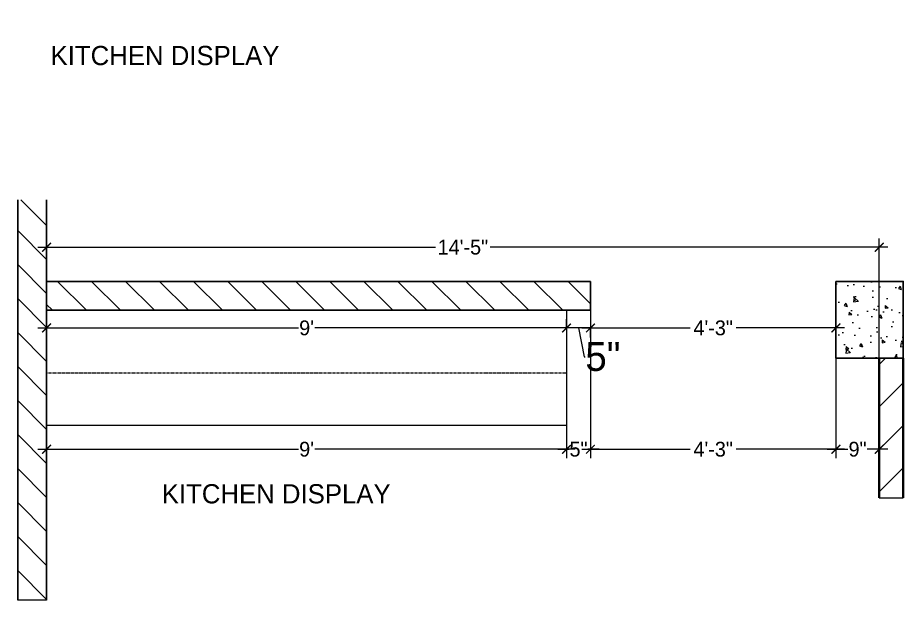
# Model space of a CAD drawing. Header units: inches. Extents: x -137722 to 81594, y -22256 to -1207.
# Drawn here: x -59331.5 to -59147.5, y -3734.2 to -3613 of the extents above; entities that cross this region are included whole.
import ezdxf

# ---------------------------------------------------------------- set-up
doc = ezdxf.new("R2010")
doc.units = ezdxf.units.IN
doc.header["$LTSCALE"] = 0.05
doc.header["$MEASUREMENT"] = 0
doc.header["$PDMODE"] = 3
doc.header["$PDSIZE"] = -4
doc.linetypes.add('A2-XREF-115_FURN$0$HIDDEN', pattern=[0.375, 0.25, -0.125])
doc.linetypes.add('DASHED2', pattern=[0.375, 0.25, -0.125])
doc.layers.get('Defpoints').update_dxf_attribs({"linetype": 'DASHED2'})
for name, color, linetype in [('Civil Dimension - Text', 7, 'Continuous'), ('Column', 6, 'Continuous'), ('HATCH', 251, 'Continuous'), ('Layer2', 7, 'Continuous')]:
    doc.layers.add(name, color=color, linetype=linetype)
doc.layers.add('WALL', color=7, linetype='Continuous', lineweight=35)
doc.layers.add('Walls', color=7, linetype='Continuous', lineweight=40)
doc.styles.add('9-128OF1-4', font='stylu.ttf')
doc.styles.get("Standard").update_dxf_attribs({"font": 'stylu.ttf', "height": 6})
doc.dimstyles.new('DIM 1-4', dxfattribs={"dimtxt": 3.0792, "dimasz": 1.82, "dimexe": 1.82, "dimexo": 0, "dimgap": 0.09, "dimtad": 0, "dimzin": 0, "dimdsep": 46, "dimlunit": 4, "dimtxsty": '9-128OF1-4', "dimblk": 'ARCHTICK', "dimcen": 1.8125, "dimdle": 1.82, "dimclrd": 8, "dimclre": 8, "dimadec": 0, "dimazin": 0, "dimtfac": 1, "dimtofl": 0, "dimtmove": 0, "dimatfit": 3, "dimldrblk": 'OPEN90', "dimfxl": 1, "dimtolj": 1, "dimtzin": 0, "dimlwd": -1, "dimarcsym": 0})
doc.dimstyles.get("Standard").update_dxf_attribs({"dimtxt": 0.75, "dimasz": 0.18, "dimexe": 0.18, "dimexo": 0.0625, "dimgap": 0.09, "dimtad": 0, "dimtih": 1, "dimtoh": 1, "dimdec": 3, "dimzin": 0, "dimdsep": 46, "dimlunit": 4, "dimtxsty": 'Standard', "dimcen": 0.09, "dimadec": 0, "dimazin": 0, "dimtfac": 1, "dimtdec": 3, "dimtofl": 0, "dimtmove": 0, "dimatfit": 3, "dimfxl": 1, "dimtolj": 1, "dimtzin": 0, "dimarcsym": 0})

# ---------------------------------------------------------------- blocks, each defined once
blk = doc.blocks.new('_ArchTick')
at = {"color": 0, "const_width": 0.15}
blk.add_lwpolyline([(-0.5, -0.5), (0.5, 0.5)], dxfattribs=at)
blk = doc.blocks.new('*D640')
at = {"layer": 'Civil Dimension - Text', "color": 8, "lineweight": -2, "ltscale": 50, "transparency": 16777216}
for p, q in [((-59325.54, -3697.88), (-59325.54, -3704.62)), ((-59217.51, -3697.88), (-59217.51, -3704.62))]:
    blk.add_line(p, q, dxfattribs=at)
at = {"layer": 'Civil Dimension - Text', "color": 8, "ltscale": 50, "transparency": 16777216}
for p, q in [((-59327.36, -3702.8), (-59273.22, -3702.8)), ((-59215.69, -3702.8), (-59269.83, -3702.8))]:
    blk.add_line(p, q, dxfattribs=at)
at = {"layer": 'Defpoints', "color": 0, "ltscale": 50, "transparency": 16777216}
for p in [(-59325.54, -3697.88), (-59217.51, -3697.88), (-59325.54, -3702.8)]:
    blk.add_point(p, dxfattribs=at)
at = {"layer": 'Civil Dimension - Text', "color": 8, "ltscale": 50, "transparency": 16777216, "xscale": 1.82, "yscale": 1.82, "zscale": 1.82, "rotation": 180}
blk.add_blockref('_ArchTick', (-59325.54, -3702.8), dxfattribs=at)
at = {"layer": 'Civil Dimension - Text', "color": 8, "ltscale": 50, "transparency": 16777216, "xscale": 1.82, "yscale": 1.82, "zscale": 1.82}
blk.add_blockref('_ArchTick', (-59217.51, -3702.8), dxfattribs=at)
at = {"layer": 'Civil Dimension - Text', "ltscale": 50, "transparency": 16777216, "insert": (-59271.52, -3702.8), "char_height": 3.079, "attachment_point": 5, "style": '9-128OF1-4'}
blk.add_mtext("\\A1;9'", dxfattribs=at)
blk = doc.blocks.new('_Open90')
at = {"color": 0, "linetype": 'ByBlock', "lineweight": -2}
for p, q in [((0, 0), (-1, 0)), ((-0.5, 0.5), (0, 0)), ((0, 0), (-0.5, -0.5))]:
    blk.add_line(p, q, dxfattribs=at)
blk = doc.blocks.new('*D641')
at = {"layer": 'Civil Dimension - Text', "color": 8, "lineweight": -2, "ltscale": 50, "transparency": 16777216}
for p, q in [((-59325.54, -3681.07), (-59325.54, -3658.96)), ((-59152.54, -3688.27), (-59152.54, -3658.96))]:
    blk.add_line(p, q, dxfattribs=at)
at = {"layer": 'Civil Dimension - Text', "color": 8, "ltscale": 50, "transparency": 16777216}
for p, q in [((-59327.36, -3660.78), (-59244.72, -3660.78)), ((-59150.72, -3660.78), (-59233.36, -3660.78))]:
    blk.add_line(p, q, dxfattribs=at)
at = {"layer": 'Defpoints', "color": 0, "ltscale": 50, "transparency": 16777216}
for p in [(-59152.54, -3660.78), (-59325.54, -3681.07), (-59152.54, -3688.27)]:
    blk.add_point(p, dxfattribs=at)
at = {"layer": 'Civil Dimension - Text', "color": 8, "ltscale": 50, "transparency": 16777216, "xscale": 1.82, "yscale": 1.82, "zscale": 1.82, "rotation": 180}
blk.add_blockref('_ArchTick', (-59325.54, -3660.78), dxfattribs=at)
at = {"layer": 'Civil Dimension - Text', "color": 8, "ltscale": 50, "transparency": 16777216, "xscale": 1.82, "yscale": 1.82, "zscale": 1.82}
blk.add_blockref('_ArchTick', (-59152.54, -3660.78), dxfattribs=at)
at = {"layer": 'Civil Dimension - Text', "ltscale": 50, "transparency": 16777216, "insert": (-59239.04, -3660.78), "char_height": 3.079, "attachment_point": 5, "style": '9-128OF1-4'}
blk.add_mtext('\\A1;14\'-5"', dxfattribs=at)
blk = doc.blocks.new('_OBLIQUE')
at = {"color": 0, "linetype": 'ByBlock'}
blk.add_line((-0.5, -0.5), (0.5, 0.5), dxfattribs=at)
blk = doc.blocks.new('*D642')
at = {"layer": 'Defpoints', "color": 0, "transparency": 16777216}
for p in [(-59152.54, -3571.45), (-59161.54, -3683.88), (-59152.54, -3683.88)]:
    blk.add_point(p, dxfattribs=at)
at = {"layer": 'Layer2', "color": 0, "lineweight": -2, "transparency": 16777216}
for p, q in [((-59161.54, -3573.45), (-59161.54, -3571.27)), ((-59152.54, -3573.45), (-59152.54, -3571.27)), ((-59161.54, -3571.45), (-59160.83, -3571.45)), ((-59152.54, -3571.45), (-59153.25, -3571.45))]:
    blk.add_line(p, q, dxfattribs=at)
at = {"layer": 'Layer2', "color": 0, "lineweight": -2, "transparency": 16777216, "xscale": 0.18, "yscale": 0.18, "zscale": 0.18, "rotation": 180}
blk.add_blockref('_OBLIQUE', (-59161.54, -3571.45), dxfattribs=at)
at = {"layer": 'Layer2', "color": 0, "lineweight": -2, "transparency": 16777216, "xscale": 0.18, "yscale": 0.18, "zscale": 0.18}
blk.add_blockref('_OBLIQUE', (-59152.54, -3571.45), dxfattribs=at)
at = {"layer": 'Layer2', "transparency": 16777216, "insert": (-59157.04, -3571.45), "char_height": 6, "attachment_point": 5}
blk.add_mtext('\\A1;9"', dxfattribs=at)
blk = doc.blocks.new('*D644')
at = {"layer": 'Civil Dimension - Text', "color": 8, "lineweight": -2, "ltscale": 50, "transparency": 16777216}
for p, q in [((-59212.54, -3673.88), (-59212.54, -3704.62)), ((-59217.51, -3697.88), (-59217.51, -3704.62))]:
    blk.add_line(p, q, dxfattribs=at)
at = {"layer": 'Civil Dimension - Text', "color": 8, "ltscale": 50, "transparency": 16777216}
for p, q in [((-59219.33, -3702.8), (-59216.97, -3702.8)), ((-59210.72, -3702.8), (-59213.08, -3702.8))]:
    blk.add_line(p, q, dxfattribs=at)
at = {"layer": 'Defpoints', "color": 0, "ltscale": 50, "transparency": 16777216}
for p in [(-59212.54, -3673.88), (-59217.51, -3697.88), (-59212.54, -3702.8)]:
    blk.add_point(p, dxfattribs=at)
at = {"layer": 'Civil Dimension - Text', "color": 8, "ltscale": 50, "transparency": 16777216, "xscale": 1.82, "yscale": 1.82, "zscale": 1.82, "rotation": 180}
blk.add_blockref('_ArchTick', (-59217.51, -3702.8), dxfattribs=at)
at = {"layer": 'Civil Dimension - Text', "color": 8, "ltscale": 50, "transparency": 16777216, "xscale": 1.82, "yscale": 1.82, "zscale": 1.82}
blk.add_blockref('_ArchTick', (-59212.54, -3702.8), dxfattribs=at)
at = {"layer": 'Civil Dimension - Text', "ltscale": 50, "transparency": 16777216, "insert": (-59215.02, -3702.8), "char_height": 3.079, "attachment_point": 5, "style": '9-128OF1-4'}
blk.add_mtext('\\A1;5"', dxfattribs=at)
blk = doc.blocks.new('*D645')
at = {"layer": 'Civil Dimension - Text', "color": 8, "lineweight": -2, "ltscale": 50, "transparency": 16777216}
for p, q in [((-59212.54, -3673.88), (-59212.54, -3704.62)), ((-59161.54, -3673.96), (-59161.54, -3704.62))]:
    blk.add_line(p, q, dxfattribs=at)
at = {"layer": 'Civil Dimension - Text', "color": 8, "ltscale": 50, "transparency": 16777216}
for p, q in [((-59214.36, -3702.8), (-59191.79, -3702.8)), ((-59159.72, -3702.8), (-59182.29, -3702.8))]:
    blk.add_line(p, q, dxfattribs=at)
at = {"layer": 'Defpoints', "color": 0, "ltscale": 50, "transparency": 16777216}
for p in [(-59212.54, -3673.88), (-59161.54, -3673.96), (-59161.54, -3702.8)]:
    blk.add_point(p, dxfattribs=at)
at = {"layer": 'Civil Dimension - Text', "color": 8, "ltscale": 50, "transparency": 16777216, "xscale": 1.82, "yscale": 1.82, "zscale": 1.82, "rotation": 180}
blk.add_blockref('_ArchTick', (-59212.54, -3702.8), dxfattribs=at)
at = {"layer": 'Civil Dimension - Text', "color": 8, "ltscale": 50, "transparency": 16777216, "xscale": 1.82, "yscale": 1.82, "zscale": 1.82}
blk.add_blockref('_ArchTick', (-59161.54, -3702.8), dxfattribs=at)
at = {"layer": 'Civil Dimension - Text', "ltscale": 50, "transparency": 16777216, "insert": (-59187.04, -3702.8), "char_height": 3.079, "attachment_point": 5, "style": '9-128OF1-4'}
blk.add_mtext('\\A1;4\'-3"', dxfattribs=at)
blk = doc.blocks.new('*D646')
at = {"layer": 'Civil Dimension - Text', "color": 8, "lineweight": -2, "ltscale": 50, "transparency": 16777216}
for p, q in [((-59161.54, -3673.96), (-59161.54, -3704.62)), ((-59152.54, -3683.88), (-59152.54, -3704.62))]:
    blk.add_line(p, q, dxfattribs=at)
at = {"layer": 'Civil Dimension - Text', "color": 8, "ltscale": 50, "transparency": 16777216}
for p, q in [((-59163.36, -3702.8), (-59159.03, -3702.8)), ((-59150.72, -3702.8), (-59155.05, -3702.8))]:
    blk.add_line(p, q, dxfattribs=at)
at = {"layer": 'Defpoints', "color": 0, "ltscale": 50, "transparency": 16777216}
for p in [(-59161.54, -3673.96), (-59152.54, -3683.88), (-59152.54, -3702.8)]:
    blk.add_point(p, dxfattribs=at)
at = {"layer": 'Civil Dimension - Text', "color": 8, "ltscale": 50, "transparency": 16777216, "xscale": 1.82, "yscale": 1.82, "zscale": 1.82, "rotation": 180}
blk.add_blockref('_ArchTick', (-59161.54, -3702.8), dxfattribs=at)
at = {"layer": 'Civil Dimension - Text', "color": 8, "ltscale": 50, "transparency": 16777216, "xscale": 1.82, "yscale": 1.82, "zscale": 1.82}
blk.add_blockref('_ArchTick', (-59152.54, -3702.8), dxfattribs=at)
at = {"layer": 'Civil Dimension - Text', "ltscale": 50, "transparency": 16777216, "insert": (-59157.04, -3702.8), "char_height": 3.079, "attachment_point": 5, "style": '9-128OF1-4'}
blk.add_mtext('\\A1;9"', dxfattribs=at)
blk = doc.blocks.new('*D647')
at = {"layer": 'Civil Dimension - Text', "color": 8, "lineweight": -2, "ltscale": 50, "transparency": 16777216}
for p, q in [((-59212.54, -3667.88), (-59212.54, -3679.39)), ((-59161.54, -3667.88), (-59161.54, -3679.39))]:
    blk.add_line(p, q, dxfattribs=at)
at = {"layer": 'Civil Dimension - Text', "color": 8, "ltscale": 50, "transparency": 16777216}
for p, q in [((-59214.36, -3677.57), (-59191.79, -3677.57)), ((-59159.72, -3677.57), (-59182.29, -3677.57))]:
    blk.add_line(p, q, dxfattribs=at)
at = {"layer": 'Defpoints', "color": 0, "ltscale": 50, "transparency": 16777216}
for p in [(-59212.54, -3667.88), (-59161.54, -3667.88), (-59212.54, -3677.57)]:
    blk.add_point(p, dxfattribs=at)
at = {"layer": 'Civil Dimension - Text', "color": 8, "ltscale": 50, "transparency": 16777216, "xscale": 1.82, "yscale": 1.82, "zscale": 1.82, "rotation": 180}
blk.add_blockref('_ArchTick', (-59212.54, -3677.57), dxfattribs=at)
at = {"layer": 'Civil Dimension - Text', "color": 8, "ltscale": 50, "transparency": 16777216, "xscale": 1.82, "yscale": 1.82, "zscale": 1.82}
blk.add_blockref('_ArchTick', (-59161.54, -3677.57), dxfattribs=at)
at = {"layer": 'Civil Dimension - Text', "ltscale": 50, "transparency": 16777216, "insert": (-59187.04, -3677.57), "char_height": 3.079, "attachment_point": 5, "style": '9-128OF1-4'}
blk.add_mtext('\\A1;4\'-3"', dxfattribs=at)
blk = doc.blocks.new('*D648')
at = {"layer": 'Defpoints', "color": 0, "transparency": 16777216}
for p in [(-59217.51, -3677.57), (-59217.51, -3677.57), (-59212.54, -3683.54)]:
    blk.add_point(p, dxfattribs=at)
at = {"layer": 'Layer2', "color": 0, "lineweight": -2, "transparency": 16777216}
for p, q in [((-59217.51, -3677.57), (-59217.51, -3677.39)), ((-59212.54, -3677.57), (-59217.51, -3677.57)), ((-59215.02, -3677.57), (-59213.82, -3683.54)), ((-59212.54, -3679.57), (-59212.54, -3677.39)), ((-59213.82, -3683.54), (-59213.64, -3683.54))]:
    blk.add_line(p, q, dxfattribs=at)
at = {"layer": 'Layer2', "color": 0, "lineweight": -2, "transparency": 16777216, "xscale": 0.18, "yscale": 0.18, "zscale": 0.18, "rotation": 180}
blk.add_blockref('_OBLIQUE', (-59217.51, -3677.57), dxfattribs=at)
at = {"layer": 'Layer2', "color": 0, "lineweight": -2, "transparency": 16777216, "xscale": 0.18, "yscale": 0.18, "zscale": 0.18}
blk.add_blockref('_OBLIQUE', (-59212.54, -3677.57), dxfattribs=at)
at = {"layer": 'Layer2', "transparency": 16777216, "insert": (-59209.95, -3683.54), "char_height": 6, "attachment_point": 5}
blk.add_mtext('\\A1;5"', dxfattribs=at)
blk = doc.blocks.new('*D633')
at = {"layer": 'Civil Dimension - Text', "color": 8, "lineweight": -2, "ltscale": 50, "transparency": 16777216}
for p, q in [((-59325.54, -3677.57), (-59325.54, -3675.75)), ((-59217.51, -3677.57), (-59217.51, -3675.75))]:
    blk.add_line(p, q, dxfattribs=at)
at = {"layer": 'Civil Dimension - Text', "color": 8, "ltscale": 50, "transparency": 16777216}
for p, q in [((-59327.36, -3677.57), (-59273.22, -3677.57)), ((-59215.69, -3677.57), (-59269.83, -3677.57))]:
    blk.add_line(p, q, dxfattribs=at)
at = {"layer": 'Defpoints', "color": 0, "ltscale": 50, "transparency": 16777216}
for p in [(-59325.54, -3677.57), (-59325.54, -3677.57), (-59217.51, -3677.57)]:
    blk.add_point(p, dxfattribs=at)
at = {"layer": 'Civil Dimension - Text', "color": 8, "ltscale": 50, "transparency": 16777216, "xscale": 1.82, "yscale": 1.82, "zscale": 1.82, "rotation": 180}
blk.add_blockref('_ArchTick', (-59325.54, -3677.57), dxfattribs=at)
at = {"layer": 'Civil Dimension - Text', "color": 8, "ltscale": 50, "transparency": 16777216, "xscale": 1.82, "yscale": 1.82, "zscale": 1.82}
blk.add_blockref('_ArchTick', (-59217.51, -3677.57), dxfattribs=at)
at = {"layer": 'Civil Dimension - Text', "ltscale": 50, "transparency": 16777216, "insert": (-59271.52, -3677.57), "char_height": 3.079, "attachment_point": 5, "style": '9-128OF1-4'}
blk.add_mtext("\\A1;9'", dxfattribs=at)
blk = doc.blocks.new('*D604')
at = {"layer": 'Defpoints', "color": 0, "transparency": 16777216}
for p in [(-59152.54, -3598.5), (-59161.54, -3710.93), (-59152.54, -3710.93)]:
    blk.add_point(p, dxfattribs=at)
at = {"layer": 'Layer2', "color": 0, "lineweight": -2, "transparency": 16777216}
for p, q in [((-59161.54, -3600.5), (-59161.54, -3598.32)), ((-59161.54, -3598.5), (-59160.83, -3598.5)), ((-59152.54, -3598.5), (-59153.25, -3598.5)), ((-59152.54, -3600.5), (-59152.54, -3598.32))]:
    blk.add_line(p, q, dxfattribs=at)
at = {"layer": 'Layer2', "color": 0, "lineweight": -2, "transparency": 16777216, "xscale": 0.18, "yscale": 0.18, "zscale": 0.18, "rotation": 180}
blk.add_blockref('_OBLIQUE', (-59161.54, -3598.5), dxfattribs=at)
at = {"layer": 'Layer2', "color": 0, "lineweight": -2, "transparency": 16777216, "xscale": 0.18, "yscale": 0.18, "zscale": 0.18}
blk.add_blockref('_OBLIQUE', (-59152.54, -3598.5), dxfattribs=at)
at = {"layer": 'Layer2', "transparency": 16777216, "insert": (-59157.04, -3598.5), "char_height": 6, "attachment_point": 5}
blk.add_mtext('\\A1;9"', dxfattribs=at)

msp = doc.modelspace()

# ---------------------------------------------------------------- hatches: boundary and pattern name
at = {"layer": 'HATCH', "true_color": 0x636466}
h = msp.add_hatch(dxfattribs=at)
h.set_pattern_fill('ANSI31', color=251, scale=40, angle=-90)
h.set_pattern_definition([(315, (-19712.5073, 8179.8134), (3.5355339, 3.5355339), [])])
h.paths.add_polyline_path([(-59325.5379, -3650.9065), (-59331.5379, -3650.9065), (-59331.5379, -3734.2032), (-59325.5379, -3734.2032)])
h = msp.add_hatch(dxfattribs=at)
h.set_pattern_fill('ANSI31', color=251, scale=40, angle=-90)
h.set_pattern_definition([(315, (-47477.509, -44512.089), (3.5355339, 3.5355339), [])])
h.paths.add_polyline_path([(-59325.5379, -3667.8753), (-59325.5379, -3673.8753), (-59212.5379, -3673.8753), (-59212.5379, -3667.8753)])
at = {"layer": 'HATCH'}
h = msp.add_hatch(dxfattribs=at)
h.set_pattern_fill('AR-CONC', color=256, angle=-90)
h.set_pattern_definition([(320, (-46603.118, 84939.97), (-0.62752135, -7.17260183), [0.75, -8.25]), (265, (-46603.118, 84939.97), (7.52192134, 1.38751334), [0.6, -6.6]), (10.4514445, (-46603.17, 84939.3725), (6.8943999, -5.78508847), [0.6374019, -7.0114211]), (316.1842, (-46601.118, 84939.97), (-1.6551928, -10.6724133), [1.125, -12.375]), (6.635635, (-46601.256, 84939.081), (9.741186, -9.3466195), [0.9561034, -10.5171376]), (261.184164, (-46601.118, 84939.97), (9.741186, -9.3466195), [0.9, -9.9]), (291, (-46601.618, 84938.97), (-4.0261889, -5.96907052), [0.75, -8.25]), (236, (-46601.618, 84938.97), (7.25150045, -2.4331533), [0.6, -6.6]), (341.451445, (-46601.9535, 84938.473), (3.22531153, -8.40222377), [0.6374019, -7.0114211]), (307.5, (-46603.118, 84939.9702), (3.32893854, -0.12159855), [0, -6.52, 0, -6.7, 0, -6.625]), (277.5, (-46603.118, 84939.9702), (3.94411712, -2.63069537), [0, -3.82, 0, -6.37, 0, -2.525]), (237.5, (-46603.118, 84942.2002), (-0.22554872, -5.33822436), [0, -2.5, 0, -7.8, 0, -10.35]), (227.5, (-46603.118, 84943.2), (1.00104982, -5.8318617), [0, -3.25, 0, -5.18, 0, -7.35])])
h.paths.add_polyline_path([(-59147.5379, -3683.8753), (-59147.5379, -3667.8753), (-59161.5379, -3667.8753), (-59161.5379, -3683.8753)])
h = msp.add_hatch(dxfattribs=at)
h.set_pattern_fill('ANSI31', color=256, scale=50)
h.set_pattern_definition([(45, (-19388.0856, 8007.154), (-4.4194174, 4.4194174), [])])
h.paths.add_polyline_path([(-59147.5379, -3683.8753), (-59152.5379, -3683.8753), (-59152.5379, -3712.92), (-59147.5379, -3712.92)])

# ---------------------------------------------------------------- linework, layer by layer
at = {"layer": 'Column', "lineweight": 30}
msp.add_lwpolyline([(-59161.5379, -3667.8753), (-59161.5379, -3683.8753), (-59147.5379, -3683.8753), (-59147.5379, -3667.8753)], close=True, dxfattribs=at)
at = {"layer": 'Layer2'}
for p, q in [((-59217.5113, -3673.8753), (-59217.5113, -3697.8753)), ((-59217.5113, -3697.8753), (-59325.5379, -3697.8753)), ((-59152.5379, -3712.92), (-59147.5379, -3712.92)), ((-59325.5379, -3734.2032), (-59331.5379, -3734.2032))]:
    msp.add_line(p, q, dxfattribs=at)
at = {"layer": 'Layer2', "linetype": 'A2-XREF-115_FURN$0$HIDDEN', "ltscale": 10}
msp.add_line((-59325.5379, -3686.8753), (-59217.5113, -3686.8753), dxfattribs=at)
at = {"layer": 'WALL', "lineweight": 30}
for p, q in [((-59331.5379, -3650.9065), (-59331.5379, -3734.2032)), ((-59325.5379, -3650.9065), (-59325.5379, -3734.2032)), ((-59325.5379, -3667.8753), (-59212.5379, -3667.8753)), ((-59212.5379, -3667.8753), (-59212.5379, -3673.8753)), ((-59325.5379, -3673.8753), (-59212.5379, -3673.8753))]:
    msp.add_line(p, q, dxfattribs=at)
at = {"layer": 'Walls'}
for p, q in [((-59152.5379, -3683.8753), (-59152.5379, -3712.92)), ((-59147.5379, -3683.8753), (-59147.5379, -3712.92))]:
    msp.add_line(p, q, dxfattribs=at)

# ---------------------------------------------------------------- texts
at = {"char_height": 4, "attachment_point": 3}
for insert in [(-59277.1473, -3618.9158), (-59254.0496, -3710.0533)]:
    msp.add_mtext_dynamic_manual_height_columns('KITCHEN DISPLAY', width=570.292204, gutter_width=12.5, heights=[95.5975], dxfattribs=dict(at, insert=insert))

# ---------------------------------------------------------------- dimensions: what is measured, and where the dimension line sits
at = {"layer": 'Civil Dimension - Text', "ltscale": 50}
for base, p1, p2, picture, middle in [((-59152.5379, -3660.7772), (-59325.5379, -3681.0723), (-59152.5379, -3688.2738), '*D641', (-59239.0379, -3660.7772)), ((-59212.5379, -3677.5743), (-59161.5379, -3667.8753), (-59212.5379, -3667.8753), '*D647', (-59187.0379, -3677.5743)), ((-59212.5379, -3702.7953), (-59217.5113, -3697.8753), (-59212.5379, -3673.8753), '*D644', (-59215.0246, -3702.7953)), ((-59161.5379, -3702.7953), (-59212.5379, -3673.8753), (-59161.5379, -3673.9553), '*D645', (-59187.0379, -3702.7953)), ((-59152.5379, -3702.7953), (-59161.5379, -3673.9553), (-59152.5379, -3683.8753), '*D646', (-59157.0379, -3702.7953)), ((-59325.5379, -3677.5743), (-59217.5113, -3677.5743), (-59325.5379, -3677.5743), '*D633', (-59271.5246, -3677.5743)), ((-59325.5379, -3702.7953), (-59217.5113, -3697.8753), (-59325.5379, -3697.8753), '*D640', (-59271.5246, -3702.7953))]:
    dim = msp.add_linear_dim(base=base, p1=p1, p2=p2, dimstyle='DIM 1-4', override={"dimclrt": 256, "dimfxl": 0, "dimarcsym": 1}, dxfattribs=at)
    dim.commit()
    dim.dimension.update_dxf_attribs({"geometry": picture, "text_midpoint": middle})
at = {"layer": 'Layer2'}
for base, p1, p2, picture, middle in [((-59152.5379, -3571.4489), (-59161.5379, -3683.8753), (-59152.5379, -3683.8753), '*D642', (-59157.0379, -3571.4489)), ((-59152.5379, -3598.4996), (-59161.5379, -3710.9261), (-59152.5379, -3710.9261), '*D604', (-59157.0379, -3598.4996))]:
    dim = msp.add_linear_dim(base=base, p1=p1, p2=p2, dimstyle='Standard', override={"dimtih": 0, "dimtoh": 0, "dimdec": 3, "dimblk": 'OBLIQUE', "dimclrt": 256, "dimtdec": 3, "dimfxl": 2, "dimfxlon": 1}, dxfattribs=at)
    dim.commit()
    dim.dimension.update_dxf_attribs({"geometry": picture, "text_midpoint": middle})
dim = msp.add_linear_dim(base=(-59217.5113, -3677.5743), p1=(-59212.5379, -3683.5419), p2=(-59217.5113, -3677.5743), dimstyle='Standard', override={"dimtih": 0, "dimtoh": 0, "dimdec": 3, "dimblk": 'OBLIQUE', "dimclrt": 256, "dimtdec": 3, "dimtmove": 1, "dimfxl": 2, "dimfxlon": 1}, dxfattribs=at)
dim.commit()
dim.dimension.update_dxf_attribs({"geometry": '*D648', "text_midpoint": (-59213.5546, -3683.5419), "dimtype": 160})

doc.saveas('drawing.dxf')
